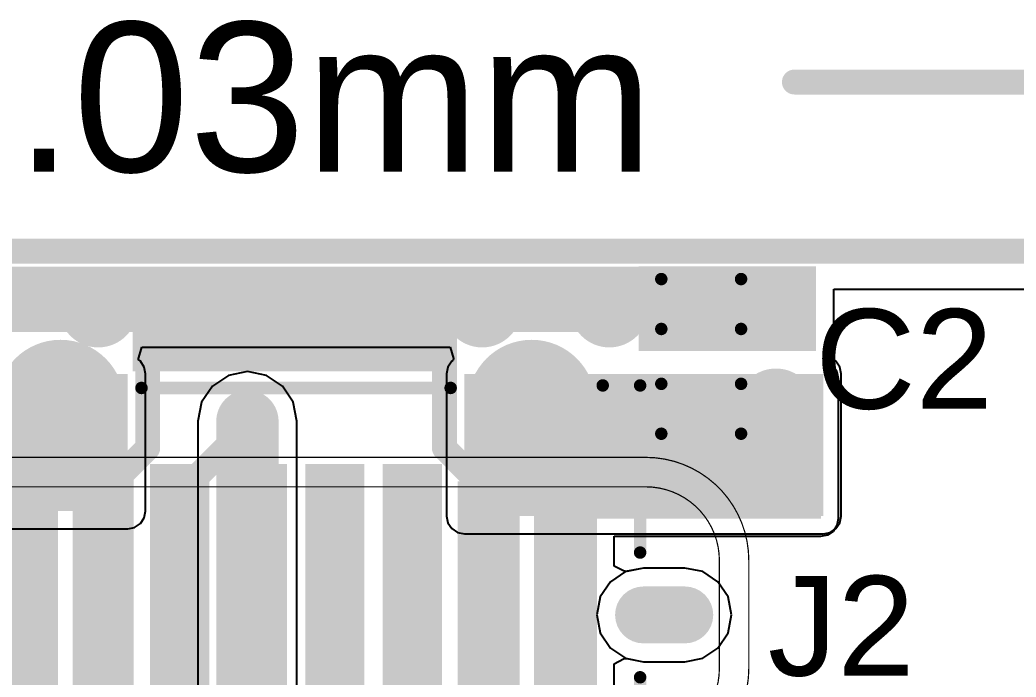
# Model space of a CAD drawing. Header units: millimetres. Extents: x -0.17 to 1.66, y -0.1 to 0.88.
# Drawn here: x 0.7116 to 1.1111, y 0.6166 to 0.8801 of the extents above; entities that cross this region are included whole.
import ezdxf

# ---------------------------------------------------------------- set-up
doc = ezdxf.new("R2010")
doc.units = ezdxf.units.MM
doc.header["$MEASUREMENT"] = 0
for name, color, linetype in [('BottomLayer', 5, 'Continuous'), ('BottomSolder', 6, 'Continuous'), ('Mechanical1', 6, 'Continuous'), ('Mechanical2', 216, 'Continuous'), ('MultiLayer', 9, 'Continuous'), ('PadHoleLayer', 156, 'Continuous'), ('TopLayer', 1, 'Continuous'), ('TopOverlay', 2, 'Continuous'), ('TopPaste', 8, 'Continuous'), ('TopSolder', 216, 'Continuous'), ('ViaHoleLayer', 16, 'Continuous')]:
    doc.layers.add(name, color=color, linetype=linetype)
doc.styles.add('Arial', font='arial.ttf', dxfattribs={"height": 0.2})

# ---------------------------------------------------------------- blocks, each defined once
blk = doc.blocks.new('918_418K2022Y40009_5')
at = {"layer": 'BottomLayer'}
h = blk.add_hatch(color=5, dxfattribs=at)
edge = h.paths.add_edge_path()
edge.add_arc((-0.09449, 0.08465), 0.02165, 0, 360)
h = blk.add_hatch(color=5, dxfattribs=at)
edge = h.paths.add_edge_path()
edge.add_arc((0.09449, 0.08465), 0.02165, 0, 360)
h = blk.add_hatch(color=5, dxfattribs=at)
edge = h.paths.add_edge_path()
edge.add_arc((-0.09449, -0.08465), 0.02165, 0, 360)
h = blk.add_hatch(color=5, dxfattribs=at)
edge = h.paths.add_edge_path()
edge.add_arc((0.09449, -0.08465), 0.02165, 0, 360)
at = {"layer": 'BottomSolder'}
h = blk.add_hatch(color=6, dxfattribs=at)
edge = h.paths.add_edge_path()
edge.add_arc((-0.09449, 0.08465), 0.02565, 0, 360)
h = blk.add_hatch(color=6, dxfattribs=at)
edge = h.paths.add_edge_path()
edge.add_arc((0.09449, 0.08465), 0.02565, 0, 360)
h = blk.add_hatch(color=6, dxfattribs=at)
edge = h.paths.add_edge_path()
edge.add_arc((-0.14764, 0), 0.004, 0, 360)
h = blk.add_hatch(color=6, dxfattribs=at)
edge = h.paths.add_edge_path()
edge.add_arc((0.14764, 0), 0.004, 0, 360)
h = blk.add_hatch(color=6, dxfattribs=at)
edge = h.paths.add_edge_path()
edge.add_arc((-0.09449, -0.08465), 0.02565, 0, 360)
h = blk.add_hatch(color=6, dxfattribs=at)
edge = h.paths.add_edge_path()
edge.add_arc((0.09449, -0.08465), 0.02565, 0, 360)
at = {"layer": 'MultiLayer'}
h = blk.add_hatch(color=9, dxfattribs=at)
edge = h.paths.add_edge_path()
edge.add_arc((-0.09449, 0.08465), 0.02165, 0, 360)
h = blk.add_hatch(color=9, dxfattribs=at)
edge = h.paths.add_edge_path()
edge.add_arc((0.09449, 0.08465), 0.02165, 0, 360)
h = blk.add_hatch(color=9, dxfattribs=at)
edge = h.paths.add_edge_path()
edge.add_arc((-0.09449, -0.08465), 0.02165, 0, 360)
h = blk.add_hatch(color=9, dxfattribs=at)
edge = h.paths.add_edge_path()
edge.add_arc((0.09449, -0.08465), 0.02165, 0, 360)
at = {"layer": 'PadHoleLayer'}
h = blk.add_hatch(color=156, dxfattribs=at)
edge = h.paths.add_edge_path()
edge.add_arc((-0.09449, 0.08465), 0.01378, 0, 360)
h = blk.add_hatch(color=156, dxfattribs=at)
edge = h.paths.add_edge_path()
edge.add_arc((0.09449, 0.08465), 0.01378, 0, 360)
h = blk.add_hatch(color=156, dxfattribs=at)
edge = h.paths.add_edge_path()
edge.add_arc((-0.14764, 0), 0.01299, 0, 360)
h = blk.add_hatch(color=156, dxfattribs=at)
edge = h.paths.add_edge_path()
edge.add_arc((0.13937, 0), 0.01142, 90, 270)
edge.add_line((0.13937, -0.01142), (0.15591, -0.01142))
edge.add_arc((0.15591, 0), 0.01142, 270, 450)
edge.add_line((0.15591, 0.01142), (0.13937, 0.01142))
h = blk.add_hatch(color=156, dxfattribs=at)
edge = h.paths.add_edge_path()
edge.add_arc((-0.09449, -0.08465), 0.01378, 0, 360)
h = blk.add_hatch(color=156, dxfattribs=at)
edge = h.paths.add_edge_path()
edge.add_arc((0.09449, -0.08465), 0.01378, 0, 360)
at = {"layer": 'TopLayer'}
h = blk.add_hatch(color=1, dxfattribs=at)
edge = h.paths.add_edge_path()
edge.add_arc((-0.09449, 0.08465), 0.02165, 0, 360)
h = blk.add_hatch(color=1, dxfattribs=at)
edge = h.paths.add_edge_path()
edge.add_arc((0.09449, 0.08465), 0.02165, 0, 360)
for points in [[(-0.11673, 0.0565), (-0.10098, 0.0565), (-0.10098, 0.00335), (-0.11673, 0.00335)], [(-0.08563, 0.0565), (-0.06988, 0.0565), (-0.06988, 0.00335), (-0.08563, 0.00335)], [(-0.05453, 0.0565), (-0.03878, 0.0565), (-0.03878, 0.00335), (-0.05453, 0.00335)], [(-0.02343, 0.0565), (-0.00768, 0.0565), (-0.00768, 0.00335), (-0.02343, 0.00335)], [(0.02343, 0.00335), (0.00768, 0.00335), (0.00768, 0.0565), (0.02343, 0.0565)], [(0.05453, 0.00335), (0.03878, 0.00335), (0.03878, 0.0565), (0.05453, 0.0565)], [(0.08563, 0.00335), (0.06988, 0.00335), (0.06988, 0.0565), (0.08563, 0.0565)], [(0.11673, 0.00335), (0.10098, 0.00335), (0.10098, 0.0565), (0.11673, 0.0565)], [(-0.11673, -0.00335), (-0.10098, -0.00335), (-0.10098, -0.0565), (-0.11673, -0.0565)], [(-0.08563, -0.00335), (-0.06988, -0.00335), (-0.06988, -0.0565), (-0.08563, -0.0565)], [(-0.05453, -0.00335), (-0.03878, -0.00335), (-0.03878, -0.0565), (-0.05453, -0.0565)], [(-0.02343, -0.00335), (-0.00768, -0.00335), (-0.00768, -0.0565), (-0.02343, -0.0565)], [(0.02343, -0.0565), (0.00768, -0.0565), (0.00768, -0.00335), (0.02343, -0.00335)], [(0.05453, -0.0565), (0.03878, -0.0565), (0.03878, -0.00335), (0.05453, -0.00335)], [(0.08563, -0.0565), (0.06988, -0.0565), (0.06988, -0.00335), (0.08563, -0.00335)], [(0.11673, -0.0565), (0.10098, -0.0565), (0.10098, -0.00335), (0.11673, -0.00335)]]:
    blk.add_hatch(color=1, dxfattribs=at).paths.add_polyline_path(points)
h = blk.add_hatch(color=1, dxfattribs=at)
edge = h.paths.add_edge_path()
edge.add_arc((-0.09449, -0.08465), 0.02165, 0, 360)
h = blk.add_hatch(color=1, dxfattribs=at)
edge = h.paths.add_edge_path()
edge.add_arc((0.09449, -0.08465), 0.02165, 0, 360)
at = {"layer": 'TopPaste'}
for points in [[(-0.11673, 0.0565), (-0.10098, 0.0565), (-0.10098, 0.00335), (-0.11673, 0.00335)], [(-0.08563, 0.0565), (-0.06988, 0.0565), (-0.06988, 0.00335), (-0.08563, 0.00335)], [(-0.05453, 0.0565), (-0.03878, 0.0565), (-0.03878, 0.00335), (-0.05453, 0.00335)], [(-0.02343, 0.0565), (-0.00768, 0.0565), (-0.00768, 0.00335), (-0.02343, 0.00335)], [(0.02343, 0.00335), (0.00768, 0.00335), (0.00768, 0.0565), (0.02343, 0.0565)], [(0.05453, 0.00335), (0.03878, 0.00335), (0.03878, 0.0565), (0.05453, 0.0565)], [(0.08563, 0.00335), (0.06988, 0.00335), (0.06988, 0.0565), (0.08563, 0.0565)], [(0.11673, 0.00335), (0.10098, 0.00335), (0.10098, 0.0565), (0.11673, 0.0565)], [(-0.11673, -0.00335), (-0.10098, -0.00335), (-0.10098, -0.0565), (-0.11673, -0.0565)], [(-0.08563, -0.00335), (-0.06988, -0.00335), (-0.06988, -0.0565), (-0.08563, -0.0565)], [(-0.05453, -0.00335), (-0.03878, -0.00335), (-0.03878, -0.0565), (-0.05453, -0.0565)], [(-0.02343, -0.00335), (-0.00768, -0.00335), (-0.00768, -0.0565), (-0.02343, -0.0565)], [(0.02343, -0.0565), (0.00768, -0.0565), (0.00768, -0.00335), (0.02343, -0.00335)], [(0.05453, -0.0565), (0.03878, -0.0565), (0.03878, -0.00335), (0.05453, -0.00335)], [(0.08563, -0.0565), (0.06988, -0.0565), (0.06988, -0.00335), (0.08563, -0.00335)], [(0.11673, -0.0565), (0.10098, -0.0565), (0.10098, -0.00335), (0.11673, -0.00335)]]:
    blk.add_hatch(color=8, dxfattribs=at).paths.add_polyline_path(points)
at = {"layer": 'TopSolder'}
h = blk.add_hatch(color=216, dxfattribs=at)
edge = h.paths.add_edge_path()
edge.add_arc((-0.09449, 0.08465), 0.02565, 0, 360)
h = blk.add_hatch(color=216, dxfattribs=at)
edge = h.paths.add_edge_path()
edge.add_arc((0.09449, 0.08465), 0.02565, 0, 360)
for points in [[(-0.12073, 0.0605), (-0.09698, 0.0605), (-0.09698, -0.00065), (-0.12073, -0.00065)], [(-0.08963, 0.0605), (-0.06588, 0.0605), (-0.06588, -0.00065), (-0.08963, -0.00065)], [(-0.05853, 0.0605), (-0.03478, 0.0605), (-0.03478, -0.00065), (-0.05853, -0.00065)], [(-0.02743, 0.0605), (-0.00368, 0.0605), (-0.00368, -0.00065), (-0.02743, -0.00065)], [(0.02743, -0.00065), (0.00368, -0.00065), (0.00368, 0.0605), (0.02743, 0.0605)], [(0.05853, -0.00065), (0.03478, -0.00065), (0.03478, 0.0605), (0.05853, 0.0605)], [(0.08963, -0.00065), (0.06588, -0.00065), (0.06588, 0.0605), (0.08963, 0.0605)], [(0.12073, -0.00065), (0.09698, -0.00065), (0.09698, 0.0605), (0.12073, 0.0605)], [(-0.12073, 0.00065), (-0.09698, 0.00065), (-0.09698, -0.0605), (-0.12073, -0.0605)], [(-0.08963, 0.00065), (-0.06588, 0.00065), (-0.06588, -0.0605), (-0.08963, -0.0605)], [(-0.05853, 0.00065), (-0.03478, 0.00065), (-0.03478, -0.0605), (-0.05853, -0.0605)], [(-0.02743, 0.00065), (-0.00368, 0.00065), (-0.00368, -0.0605), (-0.02743, -0.0605)], [(0.02743, -0.0605), (0.00368, -0.0605), (0.00368, 0.00065), (0.02743, 0.00065)], [(0.05853, -0.0605), (0.03478, -0.0605), (0.03478, 0.00065), (0.05853, 0.00065)], [(0.08963, -0.0605), (0.06588, -0.0605), (0.06588, 0.00065), (0.08963, 0.00065)], [(0.12073, -0.0605), (0.09698, -0.0605), (0.09698, 0.00065), (0.12073, 0.00065)]]:
    blk.add_hatch(color=216, dxfattribs=at).paths.add_polyline_path(points)
h = blk.add_hatch(color=216, dxfattribs=at)
edge = h.paths.add_edge_path()
edge.add_arc((-0.14764, 0), 0.004, 0, 360)
h = blk.add_hatch(color=216, dxfattribs=at)
edge = h.paths.add_edge_path()
edge.add_arc((0.14764, 0), 0.004, 0, 360)
h = blk.add_hatch(color=216, dxfattribs=at)
edge = h.paths.add_edge_path()
edge.add_arc((-0.09449, -0.08465), 0.02565, 0, 360)
h = blk.add_hatch(color=216, dxfattribs=at)
edge = h.paths.add_edge_path()
edge.add_arc((0.09449, -0.08465), 0.02565, 0, 360)
at = {"layer": 'TopOverlay', "const_width": 0.005}
for points in [[(-0.138, 0.092), (-0.123, 0.092)], [(-0.138, 0.025), (-0.138, 0.092)], [(-0.062, 0.091), (0.062, 0.091)], [(0.123, 0.092), (0.138, 0.092)], [(0.138, 0.025), (0.138, 0.092)], [(-0.138, -0.092), (-0.138, -0.025)], [(0.138, -0.092), (0.138, -0.025)], [(-0.138, -0.092), (-0.123, -0.092)], [(-0.062, -0.091), (0.062, -0.091)], [(0.123, -0.092), (0.138, -0.092)]]:
    blk.add_lwpolyline(points, dxfattribs=at)
at = {"layer": 'TopOverlay', "const_width": 0.0025}
for points in [[(-0.13925, 0.092, 1), (-0.13675, 0.092, 1)], [(-0.13925, 0.092, 1), (-0.13675, 0.092, 1)], [(-0.12425, 0.092, 1), (-0.12175, 0.092, 1)], [(-0.06325, 0.091, 1), (-0.06075, 0.091, 1)], [(0.06075, 0.091, 1), (0.06325, 0.091, 1)], [(0.12175, 0.092, 1), (0.12425, 0.092, 1)], [(0.13675, 0.092, 1), (0.13925, 0.092, 1)], [(0.13675, 0.092, 1), (0.13925, 0.092, 1)], [(-0.13925, 0.025, 1), (-0.13675, 0.025, 1)], [(0.13675, 0.025, 1), (0.13925, 0.025, 1)], [(-0.13925, -0.025, 1), (-0.13675, -0.025, 1)], [(0.13675, -0.025, 1), (0.13925, -0.025, 1)], [(-0.13925, -0.092, 1), (-0.13675, -0.092, 1)], [(-0.13925, -0.092, 1), (-0.13675, -0.092, 1)], [(-0.12425, -0.092, 1), (-0.12175, -0.092, 1)], [(-0.06325, -0.091, 1), (-0.06075, -0.091, 1)], [(0.06075, -0.091, 1), (0.06325, -0.091, 1)], [(0.12175, -0.092, 1), (0.12425, -0.092, 1)], [(0.13675, -0.092, 1), (0.13925, -0.092, 1)], [(0.13675, -0.092, 1), (0.13925, -0.092, 1)]]:
    blk.add_lwpolyline(points, format="xyb", close=True, dxfattribs=at)
at = {"layer": 'TopOverlay'}
for s, p in [('A1', (-0.17, 0.03)), ('B1', (0.14487, -0.05401))]:
    blk.add_text(s, height=0.019685, dxfattribs=at).set_placement(p)
blk = doc.blocks.new('C___0402_11')
at = {"layer": 'TopLayer'}
for points in [[(-0.0275, -0.0125), (-0.0275, 0.0125), (-0.0095, 0.0125), (-0.0095, -0.0125)], [(0.0095, -0.0125), (0.0095, 0.0125), (0.0275, 0.0125), (0.0275, -0.0125)]]:
    blk.add_hatch(color=1, dxfattribs=at).paths.add_polyline_path(points)
at = {"layer": 'TopPaste'}
for points in [[(-0.0275, -0.0125), (-0.0275, 0.0125), (-0.0095, 0.0125), (-0.0095, -0.0125)], [(0.0095, -0.0125), (0.0095, 0.0125), (0.0275, 0.0125), (0.0275, -0.0125)]]:
    blk.add_hatch(color=8, dxfattribs=at).paths.add_polyline_path(points)
at = {"layer": 'TopSolder'}
for points in [[(-0.02986, -0.01486), (-0.02986, 0.01486), (-0.00714, 0.01486), (-0.00714, -0.01486)], [(0.00714, -0.01486), (0.00714, 0.01486), (0.02986, 0.01486), (0.02986, -0.01486)]]:
    blk.add_hatch(color=216, dxfattribs=at).paths.add_polyline_path(points)
at = {"layer": 'TopOverlay', "const_width": 0.005}
for points in [[(-0.031, -0.016), (-0.031, 0.016)], [(-0.011, 0.016), (-0.031, 0.016)], [(0.031, 0.016), (0.011, 0.016)], [(0.031, -0.016), (0.031, 0.016)], [(-0.011, -0.016), (-0.031, -0.016)], [(0.031, -0.016), (0.011, -0.016)]]:
    blk.add_lwpolyline(points, dxfattribs=at)
at = {"layer": 'TopOverlay', "const_width": 0.0025}
for points in [[(-0.03225, 0.016, 1), (-0.02975, 0.016, 1)], [(-0.03225, 0.016, 1), (-0.02975, 0.016, 1)], [(-0.01225, 0.016, 1), (-0.00975, 0.016, 1)], [(0.00975, 0.016, 1), (0.01225, 0.016, 1)], [(0.02975, 0.016, 1), (0.03225, 0.016, 1)], [(0.02975, 0.016, 1), (0.03225, 0.016, 1)], [(-0.03225, -0.016, 1), (-0.02975, -0.016, 1)], [(-0.03225, -0.016, 1), (-0.02975, -0.016, 1)], [(-0.01225, -0.016, 1), (-0.00975, -0.016, 1)], [(0.00975, -0.016, 1), (0.01225, -0.016, 1)], [(0.02975, -0.016, 1), (0.03225, -0.016, 1)], [(0.02975, -0.016, 1), (0.03225, -0.016, 1)]]:
    blk.add_lwpolyline(points, format="xyb", close=True, dxfattribs=at)

msp = doc.modelspace()

# ---------------------------------------------------------------- hatches: boundary and pattern name
at = {"layer": 'BottomLayer'}
for points in [[(1.03084, 0.756), (1.03084, 0.7812), (0.61384, 0.7812), (0.61384, 0.756)], [(0.75484, 0.6832), (0.75484, 0.7382), (0.61484, 0.7382), (0.61484, 0.6832)], [(1.03384, 0.6812), (1.03384, 0.7382), (0.88984, 0.7382), (0.88984, 0.6812)]]:
    msp.add_hatch(color=5, dxfattribs=at).paths.add_polyline_path(points)
h = msp.add_hatch(color=5, dxfattribs=at)
edge = h.paths.add_edge_path()
edge.add_arc((0.743, 0.76461), 0.01181, 0, 360)
h = msp.add_hatch(color=5, dxfattribs=at)
edge = h.paths.add_edge_path()
edge.add_arc((0.897, 0.76461), 0.01181, 0, 360)
h = msp.add_hatch(color=5, dxfattribs=at)
edge = h.paths.add_edge_path()
edge.add_arc((0.948, 0.76461), 0.01181, 0, 360)
h = msp.add_hatch(color=5, dxfattribs=at)
edge = h.paths.add_edge_path()
edge.add_arc((1.01497, 0.76461), 0.01181, 0, 360)
h = msp.add_hatch(color=5, dxfattribs=at)
edge = h.paths.add_edge_path()
edge.add_arc((1.01484, 0.72453), 0.01181, 0, 360)
h = msp.add_hatch(color=5, dxfattribs=at)
edge = h.paths.add_edge_path()
edge.add_arc((0.80284, 0.7192), 0.01181, 0, 360)
h = msp.add_hatch(color=5, dxfattribs=at)
edge = h.paths.add_edge_path()
edge.add_arc((0.96617, 0.7002), 0.01181, 0, 360)
h = msp.add_hatch(color=5, dxfattribs=at)
edge = h.paths.add_edge_path()
edge.add_arc((0.99051, 0.7002), 0.01181, 0, 360)
h = msp.add_hatch(color=5, dxfattribs=at)
edge = h.paths.add_edge_path()
edge.add_arc((1.01484, 0.7002), 0.01181, 0, 360)
at = {"layer": 'BottomSolder'}
h = msp.add_hatch(color=6, dxfattribs=at)
edge = h.paths.add_edge_path()
edge.add_arc((0.743, 0.76461), 0.01581, 0, 360)
h = msp.add_hatch(color=6, dxfattribs=at)
edge = h.paths.add_edge_path()
edge.add_arc((0.897, 0.76461), 0.01581, 0, 360)
h = msp.add_hatch(color=6, dxfattribs=at)
edge = h.paths.add_edge_path()
edge.add_arc((0.948, 0.76461), 0.01581, 0, 360)
h = msp.add_hatch(color=6, dxfattribs=at)
edge = h.paths.add_edge_path()
edge.add_arc((1.01497, 0.76461), 0.01581, 0, 360)
h = msp.add_hatch(color=6, dxfattribs=at)
edge = h.paths.add_edge_path()
edge.add_arc((1.01484, 0.72453), 0.01581, 0, 360)
h = msp.add_hatch(color=6, dxfattribs=at)
edge = h.paths.add_edge_path()
edge.add_arc((0.96617, 0.7002), 0.01581, 0, 360)
h = msp.add_hatch(color=6, dxfattribs=at)
edge = h.paths.add_edge_path()
edge.add_arc((0.99051, 0.7002), 0.01581, 0, 360)
h = msp.add_hatch(color=6, dxfattribs=at)
edge = h.paths.add_edge_path()
edge.add_arc((1.01484, 0.7002), 0.01581, 0, 360)
at = {"layer": 'TopLayer'}
for points in [[(0.96284, 0.755), (0.96284, 0.7812), (0.67184, 0.7812), (0.67184, 0.755)], [(1.03084, 0.74732), (1.03084, 0.78132), (0.95972, 0.78132), (0.95972, 0.74732)], [(0.75684, 0.7392), (0.88684, 0.7392), (0.88684, 0.7632), (0.75684, 0.7632)], [(0.72284, 0.6822), (0.72284, 0.7362), (0.61484, 0.7362), (0.61484, 0.6822)], [(1.03284, 0.6802), (1.03284, 0.7362), (0.92384, 0.7362), (0.92384, 0.6802)], [(0.72686, 0.7072), (0.69684, 0.7072), (0.69684, 0.5852), (0.72686, 0.5852)], [(0.91784, 0.5852), (0.94284, 0.5852), (0.94284, 0.7072), (0.91784, 0.7072)], [(0.73447, 0.59043), (0.7572, 0.59043), (0.7572, 0.69792), (0.73447, 0.69792)], [(0.88711, 0.58755), (0.90984, 0.58755), (0.90984, 0.69505), (0.88711, 0.69505)]]:
    msp.add_hatch(color=1, dxfattribs=at).paths.add_polyline_path(points)
h = msp.add_hatch(color=1, dxfattribs=at)
edge = h.paths.add_edge_path()
edge.add_arc((0.743, 0.76461), 0.01181, 0, 360)
h = msp.add_hatch(color=1, dxfattribs=at)
edge = h.paths.add_edge_path()
edge.add_arc((0.897, 0.76461), 0.01181, 0, 360)
h = msp.add_hatch(color=1, dxfattribs=at)
edge = h.paths.add_edge_path()
edge.add_arc((0.948, 0.76461), 0.01181, 0, 360)
h = msp.add_hatch(color=1, dxfattribs=at)
edge = h.paths.add_edge_path()
edge.add_arc((1.01497, 0.76461), 0.01181, 0, 360)
h = msp.add_hatch(color=1, dxfattribs=at)
edge = h.paths.add_edge_path()
edge.add_arc((1.01484, 0.72453), 0.01181, 0, 360)
h = msp.add_hatch(color=1, dxfattribs=at)
edge = h.paths.add_edge_path()
edge.add_arc((0.80284, 0.7192), 0.01181, 0, 360)
h = msp.add_hatch(color=1, dxfattribs=at)
edge = h.paths.add_edge_path()
edge.add_arc((0.96617, 0.7002), 0.01181, 0, 360)
h = msp.add_hatch(color=1, dxfattribs=at)
edge = h.paths.add_edge_path()
edge.add_arc((0.99051, 0.7002), 0.01181, 0, 360)
h = msp.add_hatch(color=1, dxfattribs=at)
edge = h.paths.add_edge_path()
edge.add_arc((1.01484, 0.7002), 0.01181, 0, 360)
at = {"layer": 'TopSolder'}
h = msp.add_hatch(color=216, dxfattribs=at)
edge = h.paths.add_edge_path()
edge.add_arc((0.743, 0.76461), 0.01581, 0, 360)
h = msp.add_hatch(color=216, dxfattribs=at)
edge = h.paths.add_edge_path()
edge.add_arc((0.897, 0.76461), 0.01581, 0, 360)
h = msp.add_hatch(color=216, dxfattribs=at)
edge = h.paths.add_edge_path()
edge.add_arc((0.948, 0.76461), 0.01581, 0, 360)
h = msp.add_hatch(color=216, dxfattribs=at)
edge = h.paths.add_edge_path()
edge.add_arc((1.01497, 0.76461), 0.01581, 0, 360)
h = msp.add_hatch(color=216, dxfattribs=at)
edge = h.paths.add_edge_path()
edge.add_arc((1.01484, 0.72453), 0.01581, 0, 360)
h = msp.add_hatch(color=216, dxfattribs=at)
edge = h.paths.add_edge_path()
edge.add_arc((0.96617, 0.7002), 0.01581, 0, 360)
h = msp.add_hatch(color=216, dxfattribs=at)
edge = h.paths.add_edge_path()
edge.add_arc((0.99051, 0.7002), 0.01581, 0, 360)
h = msp.add_hatch(color=216, dxfattribs=at)
edge = h.paths.add_edge_path()
edge.add_arc((1.01484, 0.7002), 0.01581, 0, 360)
at = {"layer": 'ViaHoleLayer'}
h = msp.add_hatch(color=16, dxfattribs=at)
edge = h.paths.add_edge_path()
edge.add_arc((0.743, 0.76461), 0.00591, 0, 360)
h = msp.add_hatch(color=16, dxfattribs=at)
edge = h.paths.add_edge_path()
edge.add_arc((0.897, 0.76461), 0.00591, 0, 360)
h = msp.add_hatch(color=16, dxfattribs=at)
edge = h.paths.add_edge_path()
edge.add_arc((0.948, 0.76461), 0.00591, 0, 360)
h = msp.add_hatch(color=16, dxfattribs=at)
edge = h.paths.add_edge_path()
edge.add_arc((1.01497, 0.76461), 0.00591, 0, 360)
h = msp.add_hatch(color=16, dxfattribs=at)
edge = h.paths.add_edge_path()
edge.add_arc((1.01484, 0.72453), 0.00591, 0, 360)
h = msp.add_hatch(color=16, dxfattribs=at)
edge = h.paths.add_edge_path()
edge.add_arc((0.80284, 0.7192), 0.00591, 0, 360)
h = msp.add_hatch(color=16, dxfattribs=at)
edge = h.paths.add_edge_path()
edge.add_arc((0.96617, 0.7002), 0.00591, 0, 360)
h = msp.add_hatch(color=16, dxfattribs=at)
edge = h.paths.add_edge_path()
edge.add_arc((0.99051, 0.7002), 0.00591, 0, 360)
h = msp.add_hatch(color=16, dxfattribs=at)
edge = h.paths.add_edge_path()
edge.add_arc((1.01484, 0.7002), 0.00591, 0, 360)

# ---------------------------------------------------------------- linework, layer by layer
at = {"layer": 'BottomLayer'}
for p, q in [((1.03798, 0.756), (1.03798, 0.7722)), ((1.03798, 0.7722), (1.33684, 0.7722)), ((1.03743, 0.75327), (1.03798, 0.756)), ((1.03589, 0.75095), (1.03743, 0.75327)), ((0.75896, 0.74386), (0.76048, 0.74886)), ((0.76048, 0.74886), (0.88414, 0.74886)), ((0.88414, 0.74886), (0.88554, 0.74442)), ((1.03482, 0.75024), (1.03589, 0.75095)), ((1.0353, 0.74515), (1.03482, 0.75024)), ((0.75989, 0.74324), (0.75896, 0.74386)), ((0.76143, 0.74093), (0.75989, 0.74324)), ((0.88479, 0.74324), (0.88325, 0.74093)), ((0.8854, 0.74365), (0.88479, 0.74324)), ((0.88554, 0.74442), (0.8854, 0.74365)), ((1.03534, 0.74503), (1.0353, 0.74515)), ((1.03657, 0.74479), (1.03534, 0.74503)), ((1.03889, 0.74324), (1.03657, 0.74479)), ((1.04043, 0.74093), (1.03889, 0.74324)), ((0.76198, 0.7382), (0.76143, 0.74093)), ((0.88325, 0.74093), (0.8827, 0.7382)), ((1.04098, 0.7382), (1.04043, 0.74093)), ((0.76198, 0.6832), (0.76198, 0.7382)), ((0.79523, 0.73757), (0.78878, 0.73326)), ((0.80284, 0.73908), (0.79523, 0.73757)), ((0.81045, 0.73757), (0.80284, 0.73908)), ((0.8169, 0.73326), (0.81045, 0.73757)), ((0.8827, 0.7382), (0.8827, 0.6812)), ((1.04098, 0.6812), (1.04098, 0.7382)), ((0.78878, 0.73326), (0.78447, 0.72681)), ((0.82121, 0.72681), (0.8169, 0.73326)), ((0.78447, 0.72681), (0.78296, 0.7192)), ((0.82272, 0.7192), (0.82121, 0.72681)), ((0.78296, 0.7192), (0.78296, 0.5582)), ((0.82272, 0.5582), (0.82272, 0.7192)), ((0.75989, 0.67815), (0.76143, 0.68047)), ((0.76143, 0.68047), (0.76198, 0.6832)), ((0.8827, 0.6812), (0.88325, 0.67847)), ((1.04043, 0.67847), (1.04098, 0.6812)), ((0.61484, 0.67606), (0.75484, 0.67606)), ((0.75484, 0.67606), (0.75757, 0.6766)), ((0.75757, 0.6766), (0.75989, 0.67815)), ((0.88325, 0.67847), (0.88479, 0.67615)), ((0.88479, 0.67615), (0.88711, 0.6746)), ((1.03657, 0.6746), (1.03889, 0.67615)), ((1.03889, 0.67615), (1.04043, 0.67847)), ((0.88711, 0.6746), (0.88984, 0.67406)), ((0.88984, 0.67406), (1.03384, 0.67406)), ((1.03384, 0.67406), (1.03657, 0.6746)), ((0.96172, 0.66033), (0.95454, 0.6589)), ((0.97826, 0.66033), (0.96172, 0.66033)), ((0.98544, 0.6589), (0.97826, 0.66033)), ((0.95454, 0.6589), (0.94844, 0.65483)), ((0.99154, 0.65483), (0.98544, 0.6589)), ((0.94844, 0.65483), (0.94437, 0.64874)), ((0.99561, 0.64874), (0.99154, 0.65483)), ((0.94437, 0.64874), (0.94294, 0.64155)), ((0.99704, 0.64155), (0.99561, 0.64874)), ((0.94294, 0.64155), (0.94437, 0.63437)), ((0.99561, 0.63437), (0.99704, 0.64155)), ((0.94437, 0.63437), (0.94844, 0.62827)), ((0.99154, 0.62827), (0.99561, 0.63437)), ((0.94844, 0.62827), (0.95454, 0.6242)), ((0.98544, 0.6242), (0.99154, 0.62827)), ((0.95454, 0.6242), (0.96172, 0.62277)), ((0.97826, 0.62277), (0.98544, 0.6242)), ((0.96172, 0.62277), (0.97826, 0.62277))]:
    msp.add_line(p, q, dxfattribs=at)
at = {"layer": 'BottomLayer', "const_width": 0.025}
msp.add_lwpolyline([(0.80284, 0.5582), (0.80284, 0.7192)], dxfattribs=at)
at = {"layer": 'BottomLayer', "const_width": 0.0125}
msp.add_lwpolyline([(0.79659, 0.7192, 1), (0.80909, 0.7192, 1)], format="xyb", close=True, dxfattribs=at)
at = {"layer": 'Mechanical1'}
for points, const_width in [([(1.02224, 0.8552), (1.33964, 0.8552)], 0.01), ([(0.69094, 0.70472), (0.9626, 0.70472)], 0.0005), ([(0.69094, 0.69291), (0.9626, 0.69291)], 0.0005), ([(0.99213, 0.62008), (0.99213, 0.66339)], 0.0005), ([(1.00394, 0.62008), (1.00394, 0.66339)], 0.0005)]:
    msp.add_lwpolyline(points, dxfattribs=dict(at, const_width=const_width))
for points, const_width in [([(1.01974, 0.8552, 1), (1.02474, 0.8552, 1)], 0.005), ([(0.96247, 0.70472, 1), (0.96272, 0.70472, 1)], 0.00025), ([(0.96247, 0.70472, 1), (0.96272, 0.70472, 1)], 0.00025), ([(0.96247, 0.69291, 1), (0.96272, 0.69291, 1)], 0.00025), ([(0.96247, 0.69291, 1), (0.96272, 0.69291, 1)], 0.00025), ([(0.992, 0.66339, 1), (0.99225, 0.66339, 1)], 0.00025), ([(0.992, 0.66339, 1), (0.99225, 0.66339, 1)], 0.00025), ([(1.00381, 0.66339, 1), (1.00406, 0.66339, 1)], 0.00025), ([(1.00381, 0.66339, 1), (1.00406, 0.66339, 1)], 0.00025), ([(0.992, 0.62008, 1), (0.99225, 0.62008, 1)], 0.00025), ([(0.992, 0.62008, 1), (0.99225, 0.62008, 1)], 0.00025), ([(1.00381, 0.62008, 1), (1.00406, 0.62008, 1)], 0.00025), ([(1.00381, 0.62008, 1), (1.00406, 0.62008, 1)], 0.00025)]:
    msp.add_lwpolyline(points, format="xyb", close=True, dxfattribs=dict(at, const_width=const_width))
at = {"layer": 'Mechanical1', "const_width": 0.0005}
for points in [[(0.9626, 0.70472, -0.414214), (1.00394, 0.66339)], [(0.9626, 0.69291, -0.414214), (0.99213, 0.66339)], [(1.00394, 0.62008, -0.414214), (0.9626, 0.57874)], [(0.99213, 0.62008, -0.414214), (0.9626, 0.59055)]]:
    msp.add_lwpolyline(points, format="xyb", dxfattribs=at)
at = {"layer": 'Mechanical2', "const_width": 0.01}
msp.add_lwpolyline([(0.31496, 0.7874), (1.33964, 0.7874)], dxfattribs=at)
at = {"layer": 'TopLayer'}
for p, q in [((1.03798, 0.74732), (1.03798, 0.7722)), ((1.03798, 0.7722), (1.33684, 0.7722)), ((1.03743, 0.74459), (1.03798, 0.74732)), ((1.03603, 0.74249), (1.03743, 0.74459)), ((1.03789, 0.74124), (1.03603, 0.74249)), ((1.03943, 0.73893), (1.03789, 0.74124)), ((1.03998, 0.7362), (1.03943, 0.73893)), ((1.03998, 0.6802), (1.03998, 0.7362)), ((1.03943, 0.67747), (1.03998, 0.6802)), ((1.03789, 0.67515), (1.03943, 0.67747)), ((0.94998, 0.66116), (0.94998, 0.67306)), ((0.94998, 0.67306), (1.03284, 0.67306)), ((1.03284, 0.67306), (1.03557, 0.6736)), ((1.03557, 0.6736), (1.03789, 0.67515)), ((0.95372, 0.65916), (0.94998, 0.66116)), ((0.96172, 0.66033), (0.95498, 0.65899)), ((0.97826, 0.66033), (0.96172, 0.66033)), ((0.98544, 0.6589), (0.97826, 0.66033)), ((0.95498, 0.65899), (0.95372, 0.65916)), ((0.99154, 0.65483), (0.98544, 0.6589)), ((0.99561, 0.64874), (0.99154, 0.65483)), ((0.99704, 0.64155), (0.99561, 0.64874)), ((0.99561, 0.63437), (0.99704, 0.64155)), ((0.99154, 0.62827), (0.99561, 0.63437)), ((0.98544, 0.6242), (0.99154, 0.62827)), ((0.94998, 0.62195), (0.95372, 0.62395)), ((0.95372, 0.62395), (0.95498, 0.62411)), ((0.95498, 0.62411), (0.96172, 0.62277)), ((0.97826, 0.62277), (0.98544, 0.6242)), ((0.94998, 0.59933), (0.94998, 0.62195)), ((0.96172, 0.62277), (0.97826, 0.62277))]:
    msp.add_line(p, q, dxfattribs=at)
at = {"layer": 'TopLayer', "const_width": 0.01}
for points in [[(0.81734, 0.7692), (0.86557, 0.7692)], [(0.86557, 0.7692), (0.87157, 0.7632)], [(0.77314, 0.7632), (0.84384, 0.7632)], [(0.97284, 0.7637), (0.97309, 0.76345)], [(0.76284, 0.7432), (0.76684, 0.7472)], [(0.87884, 0.7472), (0.88184, 0.7442)], [(0.76284, 0.70842), (0.76284, 0.7432)], [(0.88184, 0.70844), (0.88184, 0.7442)], [(0.80284, 0.71732), (0.80284, 0.7192)], [(0.7757, 0.69017), (0.80284, 0.71732)], [(0.74747, 0.69305), (0.76284, 0.70842)], [(0.88184, 0.70844), (0.89723, 0.69305)], [(0.74747, 0.67435), (0.74747, 0.69305)], [(0.89723, 0.67435), (0.89723, 0.69305)], [(0.7757, 0.67147), (0.7757, 0.69017)], [(0.7446, 0.67147), (0.74747, 0.67435)], [(0.89723, 0.67435), (0.90011, 0.67147)]]:
    msp.add_lwpolyline(points, dxfattribs=at)
at = {"layer": 'TopLayer', "const_width": 0.005}
for points in [[(0.81484, 0.7692, 1), (0.81984, 0.7692, 1)], [(0.86307, 0.7692, 1), (0.86807, 0.7692, 1)], [(0.86307, 0.7692, 1), (0.86807, 0.7692, 1)], [(0.77064, 0.7632, 1), (0.77564, 0.7632, 1)], [(0.84134, 0.7632, 1), (0.84634, 0.7632, 1)], [(0.86907, 0.7632, 1), (0.87407, 0.7632, 1)], [(0.97034, 0.7637, 1), (0.97534, 0.7637, 1)], [(0.97059, 0.76345, 1), (0.97559, 0.76345, 1)], [(0.76434, 0.7472, 1), (0.76934, 0.7472, 1)], [(0.87634, 0.7472, 1), (0.88134, 0.7472, 1)], [(0.76034, 0.7432, 1), (0.76534, 0.7432, 1)], [(0.76034, 0.7432, 1), (0.76534, 0.7432, 1)], [(0.87934, 0.7442, 1), (0.88434, 0.7442, 1)], [(0.87934, 0.7442, 1), (0.88434, 0.7442, 1)], [(0.80034, 0.7192, 1), (0.80534, 0.7192, 1)], [(0.80034, 0.71732, 1), (0.80534, 0.71732, 1)], [(0.80034, 0.71732, 1), (0.80534, 0.71732, 1)], [(0.76034, 0.70842, 1), (0.76534, 0.70842, 1)], [(0.76034, 0.70842, 1), (0.76534, 0.70842, 1)], [(0.87934, 0.70844, 1), (0.88434, 0.70844, 1)], [(0.87934, 0.70844, 1), (0.88434, 0.70844, 1)], [(0.74497, 0.69305, 1), (0.74997, 0.69305, 1)], [(0.74497, 0.69305, 1), (0.74997, 0.69305, 1)], [(0.89473, 0.69305, 1), (0.89973, 0.69305, 1)], [(0.89473, 0.69305, 1), (0.89973, 0.69305, 1)], [(0.7732, 0.69017, 1), (0.7782, 0.69017, 1)], [(0.7732, 0.69017, 1), (0.7782, 0.69017, 1)], [(0.74497, 0.67435, 1), (0.74997, 0.67435, 1)], [(0.74497, 0.67435, 1), (0.74997, 0.67435, 1)], [(0.89473, 0.67435, 1), (0.89973, 0.67435, 1)], [(0.89473, 0.67435, 1), (0.89973, 0.67435, 1)], [(0.7421, 0.67147, 1), (0.7471, 0.67147, 1)], [(0.7732, 0.67147, 1), (0.7782, 0.67147, 1)], [(0.89761, 0.67147, 1), (0.90261, 0.67147, 1)]]:
    msp.add_lwpolyline(points, format="xyb", close=True, dxfattribs=at)

# ---------------------------------------------------------------- block references
at = {"rotation": 270}
msp.add_blockref('C___0402_11', (0.98484, 0.7452), dxfattribs=at)
msp.add_blockref('918_418K2022Y40009_5', (0.82235, 0.64155))

# ---------------------------------------------------------------- texts
at = {"layer": 'Mechanical1', "style": 'Arial'}
msp.add_text('26.03mm', height=0.06, dxfattribs=at).set_placement((0.61636, 0.81921))
at = {"layer": 'TopOverlay', "style": 'Arial'}
for s, p in [('C2', (1.03052, 0.7242)), ('J2', (1.01152, 0.6172))]:
    msp.add_text(s, height=0.04, dxfattribs=at).set_placement(p)

doc.saveas('drawing.dxf')
